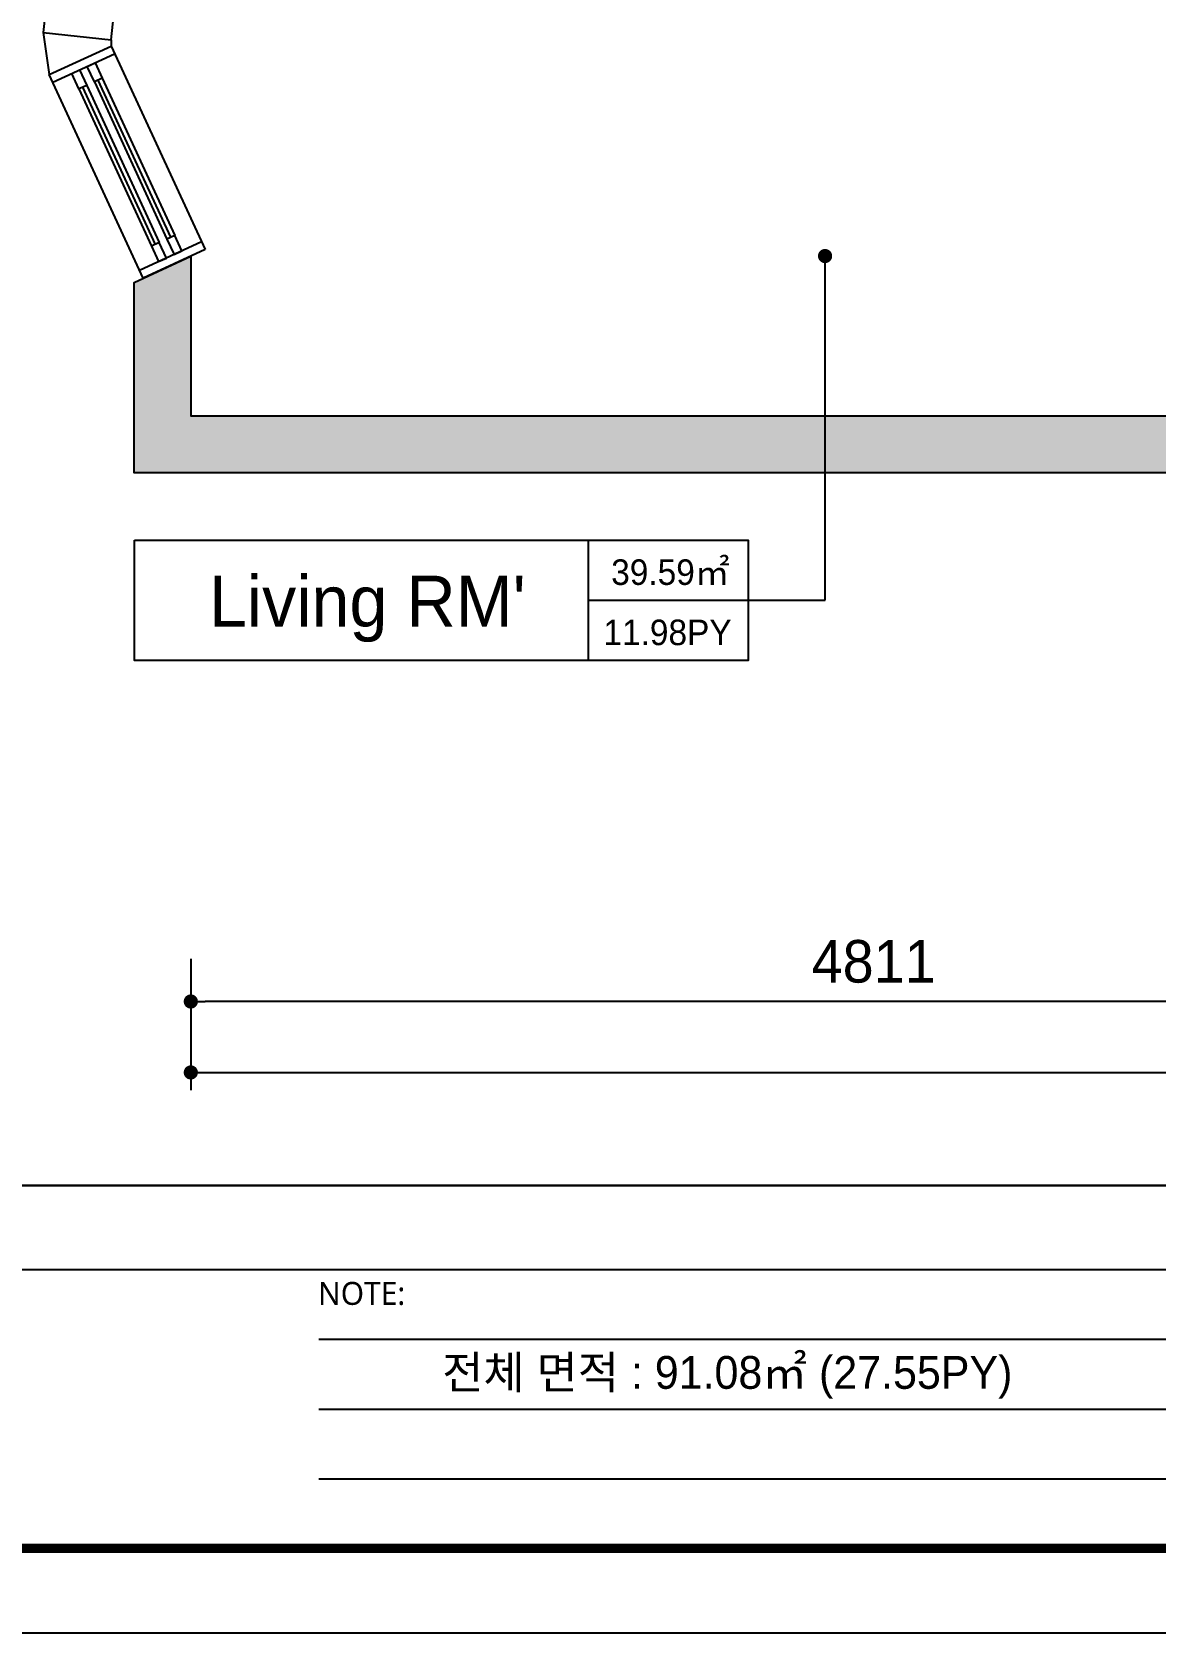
# Model space of a CAD drawing. Header units: millimetres. Extents: x 0 to 400063, y 963 to 238763.
# Drawn here: x 70296 to 74256, y 110534 to 116175 of the extents above; entities that cross this region are included whole.
import ezdxf
from ezdxf.enums import TextEntityAlignment as Align

# ---------------------------------------------------------------- set-up
doc = ezdxf.new("R2010")
doc.units = ezdxf.units.MM
doc.header["$LTSCALE"] = 40
doc.header["$PDMODE"] = 34
doc.layers.get('Defpoints').update_dxf_attribs({"color": 249})
doc.layers.add('.', color=7, linetype='Continuous', lineweight=13)
for name, color, linetype in [('01-FUR', 6, 'Continuous'), ('2sec', 2, 'Continuous'), ('DIM', 8, 'Continuous'), ('DWG', 7, 'Continuous'), ('FORTXT', 6, 'Continuous'), ('GPG-TEXT', 3, 'Continuous'), ('sheet', 7, 'Continuous'), ('SOL253', 253, 'Continuous'), ('도면층4', 4, 'Continuous'), ('도면층5', 5, 'Continuous')]:
    doc.layers.add(name, color=color, linetype=linetype)
doc.styles.add('GHS', font='stylu.ttf')
doc.styles.add('HY울릉도L', font='HYWULM.TTF')
doc.styles.add('맑은고딕', font='malgun.ttf')
doc.styles.add('울릉도 L', font='HYWULM.TTF')
doc.styles.add('울릉도L', font='HYWULM.TTF')
doc.dimstyles.new('황금손50', dxfattribs={"dimscale": 50, "dimtxt": 3, "dimasz": 1, "dimexe": 1.25, "dimexo": 2, "dimgap": 1.25, "dimtad": 1, "dimdec": 0, "dimzin": 9, "dimtxsty": '울릉도 L', "dimblk": 'DOT', "dimcen": 2.5, "dimclrd": 1, "dimclre": 1, "dimadec": 0, "dimazin": 0, "dimtfac": 1, "dimtdec": 0, "dimtix": 1, "dimtmove": 0, "dimatfit": 2, "dimldrblk": 'DOT', "dimfxl": 0, "dimarcsym": 0})

# ---------------------------------------------------------------- blocks, each defined once
blk = doc.blocks.new('_Dot')
at = {"color": 0, "lineweight": -2}
blk.add_line((-0.5, 0), (-1, 0), dxfattribs=at)
at = {"color": 0, "const_width": 0.5}
blk.add_lwpolyline([(-0.25, 0, 1), (0.25, 0, 1)], format="xyb", close=True, dxfattribs=at)
blk = doc.blocks.new('*D143')
at = {"layer": 'Defpoints', "color": 0}
for p in [(70855.8, 113009.2), (81816.6, 113009.2), (81816.6, 112509.2)]:
    blk.add_point(p, dxfattribs=at)
at = {"layer": 'DIM', "color": 1, "lineweight": -2}
for p, q in [((70855.8, 112909.2), (70855.8, 112446.7)), ((81816.6, 112909.2), (81816.6, 112446.7)), ((70905.8, 112509.2), (81766.6, 112509.2))]:
    blk.add_line(p, q, dxfattribs=at)
at = {"layer": 'DIM', "color": 1, "lineweight": -2, "xscale": 50, "yscale": 50, "zscale": 50, "rotation": 180}
blk.add_blockref('_Dot', (70855.8, 112509.2), dxfattribs=at)
at = {"layer": 'DIM', "color": 1, "lineweight": -2, "xscale": 50, "yscale": 50, "zscale": 50}
blk.add_blockref('_Dot', (81816.6, 112509.2), dxfattribs=at)
at = {"layer": 'DIM', "color": 1, "insert": (76336.2, 112649.9), "char_height": 150, "attachment_point": 5, "style": '울릉도 L'}
blk.add_mtext('10961', dxfattribs=at)
blk = doc.blocks.new('*D150')
at = {"layer": 'Defpoints', "color": 0}
for p in [(70855.8, 113009.2), (75666.5, 113009.2), (70855.8, 112759.2)]:
    blk.add_point(p, dxfattribs=at)
at = {"layer": 'DIM', "color": 1, "lineweight": -2}
for p, q in [((70855.8, 112909.2), (70855.8, 112696.7)), ((75666.5, 112909.2), (75666.5, 112696.7)), ((75616.5, 112759.2), (70905.8, 112759.2))]:
    blk.add_line(p, q, dxfattribs=at)
at = {"layer": 'DIM', "color": 1, "lineweight": -2, "xscale": 50, "yscale": 50, "zscale": 50, "rotation": 180}
blk.add_blockref('_Dot', (70855.8, 112759.2), dxfattribs=at)
at = {"layer": 'DIM', "color": 1, "lineweight": -2, "xscale": 50, "yscale": 50, "zscale": 50}
blk.add_blockref('_Dot', (75666.5, 112759.2), dxfattribs=at)
at = {"layer": 'DIM', "color": 1, "insert": (73261.1, 112899.7), "char_height": 150, "attachment_point": 5, "style": '울릉도 L'}
blk.add_mtext('4811', dxfattribs=at)

msp = doc.modelspace()

# ---------------------------------------------------------------- hatches: boundary and pattern name
at = {"layer": '.'}
h = msp.add_hatch(color=251, dxfattribs=at)
h.dxf.hatch_style = 1
h.paths.add_polyline_path([(80986.6, 114767.2), (80526.6, 114767.2), (80526.6, 115409.2), (80326.6, 115409.2), (80326.6, 114822.2), (77620.8, 114822.2), (77620.8, 116297.2), (77466.6, 116297.2), (77465.8, 114822.2), (77070.8, 114822.2), (77070.8, 114622.2), (80779.6, 114622.2), (80779.6, 113259.2), (81939.6, 113259.2), (81939.6, 113947.2), (81816.6, 113947.2), (81816.6, 113382.2), (80986.6, 113382.2)])
h.paths.add_polyline_path([(76108.8, 114822.2), (70855.8, 114822.2), (70855.8, 115385.2), (70655.8, 115293), (70655.8, 114622.2), (76108.8, 114622.2)])
h.paths.add_polyline_path([(70975.8, 118932.2), (70898.8, 118932.2), (70898.8, 118994.2), (70698.8, 118994.2), (70697.5, 118749.2), (70855.8, 118732.2), (70975.8, 118732.2)])
h.paths.add_polyline_path([(75776.8, 118932.2), (72326.8, 118932.2), (72326.8, 119182.2), (72126.8, 119182.2), (72126.8, 118932.2), (72008.8, 118932.2), (72008.8, 118732.2), (75776.8, 118732.2)])
h.paths.add_polyline_path([(70706.8, 122849.8), (70506.8, 122849.8), (70506.8, 121396.2), (70698.8, 121396.2), (70698.8, 121334.2), (70898.8, 121334.2), (70898.8, 121396.2), (72126.8, 121396.2), (72126.8, 121282.2), (72326.8, 121282.2), (72326.8, 121595.2), (70706.8, 121595.2)], flags=17)
h.paths.add_polyline_path([(82594.8, 123398.2), (72326.8, 123398.2), (72326.8, 123480.2), (70506.8, 123480.2), (70506.8, 122849.8), (70706.8, 122849.8), (70706.8, 123280.2), (72176.8, 123280.2), (72176.8, 122320.2), (72326.8, 122320.2), (72326.8, 123198.2), (75621.8, 123198.2), (75621.8, 122450.2), (75771.8, 122450.2), (75771.8, 123198.2), (77116.8, 123198.2), (77116.8, 121753.2), (75621.8, 121753.2), (75621.8, 119821.2), (75776.8, 119821.2), (75776.8, 119957.2), (75791.8, 119957.2), (75791.8, 120107.2), (75776.8, 120107.2), (75776.8, 121557.2), (78111.8, 121557.2), (78111.8, 120107.2), (76591.8, 120107.2), (76591.8, 119957.2), (78266.8, 119957.2), (78266.8, 120113.2), (78254.8, 120113.2), (78254.8, 121753.2), (77629.8, 121753.2), (77629.8, 123198.2), (82369.8, 123198.2), (82369.8, 122488.2), (82594.8, 122488.2)])
h.paths.add_polyline_path([(77266.8, 123198.2), (77479.8, 123198.2), (77479.8, 121753.2), (77266.8, 121753.2)], flags=16)
h.paths.add_polyline_path([(82594.8, 120113.2), (79169.8, 120113.2), (79169.8, 119957.2), (82394.8, 119957.2), (82394.8, 119707.2), (82594.8, 119707.2)])
h.paths.add_polyline_path([(80603.3, 117382.2), (77465.8, 117382.2), (77465.8, 117197.2), (77620.8, 117197.2), (77620.8, 117222.2), (80326.6, 117222.2), (80326.6, 116589.2), (80526.6, 116589.2), (80526.6, 117222.2), (80603.3, 117222.2)])
h.paths.add_polyline_path([(82594.8, 117637.2), (82394.8, 117637.2), (82394.8, 117382.2), (81398.3, 117382.2), (81398.3, 117222.2), (81586.6, 117222.2), (81586.6, 116622.2), (82594.8, 116622.2)])
h.paths.add_polyline_path([(81775.8, 117222.2), (82394.8, 117222.2), (82394.8, 116822.2), (81775.8, 116822.2)], flags=16)

# ---------------------------------------------------------------- linework, layer by layer
at = {"layer": '01-FUR', "color": 140, "linetype": 'Continuous'}
for p, q in [((71306.6, 111568.9), (83187.5, 111568.9)), ((71306.6, 111323.3), (86243.3, 111323.3)), ((71306.6, 111077.7), (83187.5, 111077.7))]:
    msp.add_line(p, q, dxfattribs=at)
at = {"layer": '2sec'}
msp.add_lwpolyline([(76108.8, 114622.2), (70655.8, 114622.2), (70655.8, 115293), (70855.8, 115385.2), (70855.8, 114822.2), (76108.8, 114822.2)], close=True, dxfattribs=at)
at = {"layer": 'Defpoints', "color": 9}
msp.add_lwpolyline([(86729.9, 124894.5), (66371.6, 124894.5), (66371.6, 110534.2), (86729.9, 110534.2)], close=True, dxfattribs=at)
at = {"layer": 'Defpoints'}
msp.add_lwpolyline([(66858.2, 124629), (86243.3, 124629), (86243.3, 112110.4), (66858.2, 112110.4)], close=True, dxfattribs=at)
at = {"layer": 'DWG', "color": 2, "const_width": 32.4}
msp.add_lwpolyline([(86243.3, 110832.1), (66858.2, 110832.1)], dxfattribs=at)
at = {"layer": 'FORTXT', "color": 6}
for p, q in [((66858.2, 112110.4), (86243.3, 112110.4)), ((66858.2, 111814.5), (86243.3, 111814.5))]:
    msp.add_line(p, q, dxfattribs=at)
at = {"layer": 'SOL253'}
for p, q in [((73090, 114172.9), (73090, 115385.8)), ((72257.1, 113960.7), (72257.1, 114385.2)), ((72257.1, 114172.9), (72819.1, 114172.9)), ((72819.1, 114172.9), (73090, 114172.9))]:
    msp.add_line(p, q, dxfattribs=at)
at = {"layer": 'SOL253', "const_width": 25}
msp.add_lwpolyline([(73090, 115373.3, -1), (73090, 115398.3, -1)], format="xyb", close=True, dxfattribs=at)
at = {"layer": 'SOL253'}
msp.add_lwpolyline([(70657.1, 114385.2), (72819.1, 114385.2), (72819.1, 113960.7), (70657.1, 113960.7)], close=True, dxfattribs=at)
at = {"layer": '도면층4'}
for p, q in [((70617.2, 118758), (70336.2, 116173.2)), ((70574.8, 116147.3), (70855.8, 118732)), ((70336.2, 116173.2), (70574.8, 116147.3)), ((70336.2, 116173.2), (70357, 116025.1)), ((70357, 116025.1), (70574.9, 116125.7)), ((70369.5, 115997.9), (70587.5, 116098.4)), ((70574.8, 116147.3), (70574.9, 116125.7)), ((70574.9, 116125.7), (70905.8, 115408.3)), ((70687.8, 115307.8), (70357, 116025.1)), ((70730.9, 115426.8), (70475.5, 115980.7)), ((70785.4, 115451.9), (70530, 116005.8)), ((70893.2, 115435.5), (70675.2, 115335)), ((70905.8, 115408.3), (70687.8, 115307.8))]:
    msp.add_line(p, q, dxfattribs=at)
for points in [[(70489.1, 115987), (70461.9, 115974.4), (70436.7, 116028.9), (70464, 116041.5)], [(70543.6, 116012.1), (70516.3, 115999.5), (70491.2, 116054), (70518.5, 116066.6)], [(70744.6, 115433), (70717.3, 115420.5), (70742.4, 115366), (70769.7, 115378.6)], [(70799, 115458.2), (70771.8, 115445.6), (70796.9, 115391.1), (70824.2, 115403.7)]]:
    msp.add_lwpolyline(points, close=True, dxfattribs=at)
at = {"layer": '도면층5'}
for p, q in [((70489.1, 115987), (70744.6, 115433)), ((70516.3, 115999.5), (70771.8, 115445.6)), ((70543.6, 116012.1), (70799, 115458.2)), ((70461.9, 115974.4), (70717.3, 115420.5))]:
    msp.add_line(p, q, dxfattribs=at)

# ---------------------------------------------------------------- texts
at = {"layer": 'GPG-TEXT'}
for s, height, style, p in [('39.59㎡', 90, 'HY울릉도L', (72545.3, 114227)), ("Living RM'", 180, 'GHS', (71477.6, 114079.6)), ('11.98PY', 90, 'HY울릉도L', (72535.1, 114014.8))]:
    msp.add_text(s, height=height, dxfattribs=dict(at, style=style)).set_placement(p, align=Align.CENTER)
at = {"layer": 'sheet', "color": 6, "style": '맑은고딕'}
msp.add_text('NOTE:', height=80.82, dxfattribs=at).set_placement((71303.9, 111690.2))
at = {"layer": 'sheet', "color": 6, "style": '울릉도L'}
msp.add_text('전체 면적 : 91.08㎡ (27.55PY)', height=115.667, dxfattribs=at).set_placement((71741.5, 111452.3), align=Align.MIDDLE_LEFT)

# ---------------------------------------------------------------- dimensions: what is measured, and where the dimension line sits
at = {"layer": 'DIM'}
for base, p1, p2, picture, middle in [((81816.6, 112509.2), (70855.8, 113009.2), (81816.6, 113009.2), '*D143', (76336.2, 112649.9)), ((70855.8, 112759.2), (75666.5, 113009.2), (70855.8, 113009.2), '*D150', (73261.1, 112899.7))]:
    dim = msp.add_linear_dim(base=base, p1=p1, p2=p2, dimstyle='황금손50', override={"dimclrt": 1}, dxfattribs=at)
    dim.commit()
    dim.dimension.update_dxf_attribs({"geometry": picture, "text_midpoint": middle})

doc.saveas('drawing.dxf')
